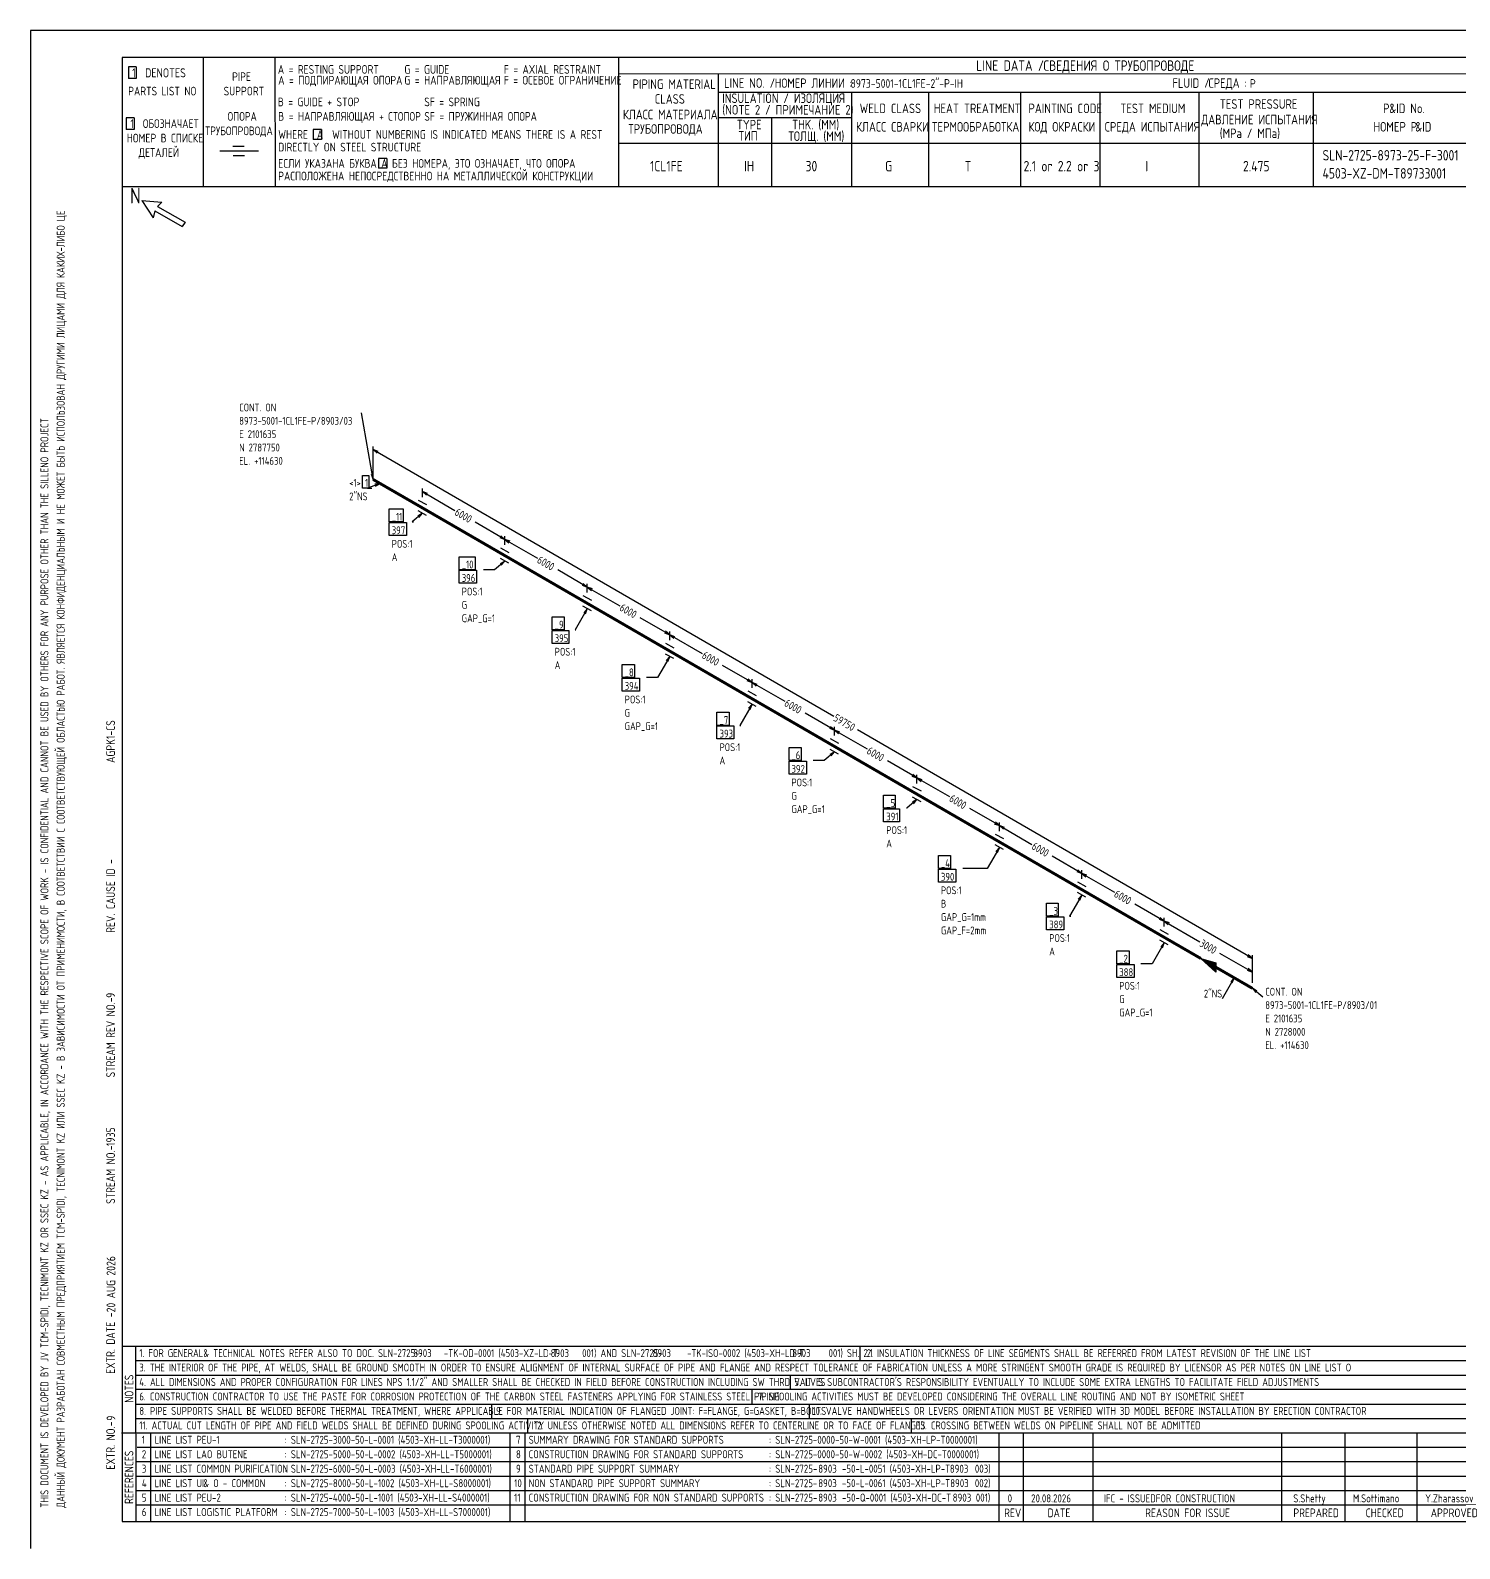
# Model space of a CAD drawing. Extents: x -1005 to 594, y -998 to 420.
# Drawn here: x 0 to 395.4, y 0 to 420 of the extents above; entities that cross this region are included whole.
import ezdxf

# ---------------------------------------------------------------- set-up
doc = ezdxf.new("R2010")
doc.units = 0
doc.styles.add('TTFN17', font='GOST type A')

msp = doc.modelspace()

# ---------------------------------------------------------------- linework, layer by layer
at = {"layer": 'GT_1', "flags": 128}
for points in [[(0, 420), (0, 0)], [(594, 420), (0, 420)], [(589.1, 412.5), (25.4, 412.5)], [(25.4, 412.5), (25.4, 7.5)], [(47.8, 412.5), (47.8, 376.7)], [(67.6, 412.5), (67.7, 376.7)], [(162.7, 412.5), (162.7, 376.7)], [(29.3, 409.9), (27.1, 409.9)], [(27.1, 409.9), (27.1, 406.7)], [(29.3, 409.9), (29.3, 406.7)], [(589.1, 408), (162.7, 407.9)], [(190.3, 407.8), (190.3, 376.7)], [(29.3, 406.7), (27.1, 406.7)], [(190.3, 402.9), (402.7, 402.9)], [(227.1, 402.9), (227.1, 376.7)], [(248.4, 402.9), (248.4, 376.8)], [(273.9, 402.9), (273.9, 376.7)], [(295.8, 402.9), (295.8, 376.7)], [(323.2, 402.9), (323.2, 376.7)], [(354.8, 402.9), (354.8, 376.8)], [(28.7, 395.8), (26.5, 395.8)], [(26.5, 395.8), (26.5, 392.6)], [(28.7, 395.8), (28.7, 392.6)], [(227.1, 395.8), (190.3, 395.8)], [(205, 395.8), (205, 376.7)], [(28.7, 392.6), (26.5, 392.6)], [(80.5, 392.6), (78.2, 392.6)], [(78.2, 392.6), (78.2, 389.8)], [(80.5, 392.6), (80.5, 389.8)], [(63.1, 386.6), (52.4, 386.6)], [(59.1, 387.9), (56, 387.9)], [(80.5, 389.8), (78.2, 389.8)], [(230.2, 388.7), (162.7, 388.7)], [(402.7, 388.7), (226.9, 388.7)], [(59.2, 385.3), (56.1, 385.3)], [(98.6, 384.6), (96.3, 384.6)], [(96.3, 384.6), (96.3, 381.9)], [(98.6, 384.6), (98.6, 381.9)], [(98.6, 381.9), (96.3, 381.9)], [(402.7, 376.7), (25.4, 376.7)], [(30.8, 372.9), (34, 368.1)], [(30.8, 372.9), (36.4, 372.5)], [(34.4, 370.1), (34, 368.1)], [(34.4, 370.1), (42, 365.7)], [(36.4, 372.5), (35.2, 371.3)], [(35.2, 371.3), (42.8, 366.9)], [(42.8, 366.9), (42, 365.7)], [(94.8, 295.775), (91.575, 314.225)], [(94.8, 297.275), (94.8, 304.925)], [(96.225, 303.5), (94.8, 304.025), (95.925, 303.05)], [(94.8, 304.025), (222.225, 230.3)], [(91.875, 296.9), (93.6, 296.9), (93.6, 293.375), (91.875, 293.375), (91.875, 296.9)], [(96.75, 294.65), (93.225, 293.375), (94.5, 293.375)], [(94.275, 297.2), (94.8, 295.775), (94.8, 297.275)], [(95.475, 293.9), (96.75, 294.65), (95.25, 294.425)], [(107.25, 290.075), (109.575, 288.8)], [(108.45, 290.9), (108.45, 293.3)], [(109.875, 291.875), (108.45, 292.4), (109.575, 291.425)], [(108.45, 292.4), (117.45, 287.225)], [(99.225, 287.6), (103.125, 287.6), (103.125, 284), (99.225, 284), (99.225, 287.6)], [(108.45, 286.4), (105.6, 284), (105.975, 284)], [(107.475, 285.275), (108.45, 286.4), (107.175, 285.65)], [(109.575, 285.8), (107.25, 287.075)], [(99.225, 283.85), (104.025, 283.85), (104.025, 280.25), (99.225, 280.25), (99.225, 283.85)], [(131.25, 279.2), (123.075, 283.925)], [(129.825, 279.725), (131.25, 279.2), (130.125, 280.175)], [(131.25, 277.7), (131.25, 280.1)], [(131.25, 277.7), (131.25, 280.1)], [(132.675, 278.675), (131.25, 279.2), (132.375, 278.225)], [(131.25, 279.2), (140.25, 274.025)], [(118.65, 274.4), (123, 274.4), (123, 270.8), (118.65, 270.8), (118.65, 274.4)], [(131.25, 273.2), (128.4, 270.8), (125.325, 270.8)], [(130.275, 272.075), (131.25, 273.2), (129.975, 272.45)], [(130.05, 276.875), (132.375, 275.6)], [(132.375, 272.6), (130.05, 273.875)], [(118.65, 270.65), (123.45, 270.65), (123.45, 267.05), (118.65, 267.05), (118.65, 270.65)], [(154.05, 266), (145.875, 270.725)], [(152.625, 266.525), (154.05, 266), (152.925, 266.975)], [(154.05, 264.5), (154.05, 266.9)], [(154.05, 264.5), (154.05, 266.9)], [(155.475, 265.475), (154.05, 266), (155.175, 265.025)], [(154.05, 266), (163.05, 260.825)], [(152.85, 263.675), (155.175, 262.4)], [(155.175, 259.4), (152.85, 260.675)], [(144.3, 257.75), (147.675, 257.75), (147.675, 254.15), (144.3, 254.15), (144.3, 257.75)], [(154.05, 260), (150.675, 254.15), (150.9, 254.15)], [(153.525, 258.575), (154.05, 260), (153.075, 258.875)], [(176.85, 252.8), (168.675, 257.525)], [(144.3, 254), (148.95, 254), (148.95, 250.4), (144.3, 250.4), (144.3, 254)], [(175.425, 253.325), (176.85, 252.8), (175.725, 253.775)], [(176.85, 251.3), (176.85, 253.7)], [(176.85, 251.3), (176.85, 253.7)], [(178.275, 252.275), (176.85, 252.8), (177.975, 251.825)], [(176.85, 252.8), (185.85, 247.625)], [(175.65, 250.475), (177.975, 249.2)], [(163.725, 244.55), (167.1, 244.55), (167.1, 240.95), (163.725, 240.95), (163.725, 244.55)], [(176.85, 246.8), (173.475, 240.95), (170.4, 240.95)], [(177.975, 246.2), (175.65, 247.475)], [(176.325, 245.375), (176.85, 246.8), (175.875, 245.675)], [(199.65, 239.6), (191.475, 244.325)], [(163.725, 240.8), (168.525, 240.8), (168.525, 237.2), (163.725, 237.2), (163.725, 240.8)], [(198.225, 240.125), (199.65, 239.6), (198.525, 240.575)], [(199.65, 238.1), (199.65, 240.5)], [(199.65, 238.1), (199.65, 240.5)], [(201.075, 239.075), (199.65, 239.6), (200.775, 238.625)], [(199.65, 239.6), (208.65, 234.425)], [(198.45, 237.275), (200.775, 236)], [(189.9, 231.35), (193.275, 231.35), (193.275, 227.75), (189.9, 227.75), (189.9, 231.35)], [(199.65, 233.6), (196.275, 227.75), (196.5, 227.75)], [(200.775, 233), (198.45, 234.275)], [(199.125, 232.175), (199.65, 233.6), (198.675, 232.475)], [(222.45, 226.4), (214.275, 231.125)], [(189.9, 227.6), (194.55, 227.6), (194.55, 224), (189.9, 224), (189.9, 227.6)], [(221.025, 226.925), (222.45, 226.4), (221.325, 227.375)], [(222.45, 224.9), (222.45, 227.3)], [(222.45, 224.9), (222.45, 227.3)], [(221.25, 224.075), (223.575, 222.8)], [(223.875, 225.875), (222.45, 226.4), (223.575, 225.425)], [(222.45, 226.4), (231.45, 221.225)], [(338.025, 163.25), (228.825, 226.475)], [(209.85, 221.6), (213.225, 221.6), (213.225, 218), (209.85, 218), (209.85, 221.6)], [(222.45, 220.4), (219.6, 218), (216.525, 218)], [(221.475, 219.275), (222.45, 220.4), (221.175, 219.65)], [(223.575, 219.8), (221.25, 221.075)], [(209.85, 217.85), (214.65, 217.85), (214.65, 214.25), (209.85, 214.25), (209.85, 217.85)], [(245.25, 213.2), (237.075, 217.925)], [(243.825, 213.725), (245.25, 213.2), (244.125, 214.175)], [(244.05, 210.875), (246.375, 209.6)], [(245.25, 211.7), (245.25, 214.1)], [(245.25, 211.7), (245.25, 214.1)], [(246.675, 212.675), (245.25, 213.2), (246.375, 212.225)], [(245.25, 213.2), (254.25, 208.025)], [(236.025, 208.4), (239.25, 208.4), (239.25, 204.8), (236.025, 204.8), (236.025, 208.4)], [(245.25, 207.2), (242.4, 204.8), (242.325, 204.8)], [(244.275, 206.075), (245.25, 207.2), (243.975, 206.45)], [(246.375, 206.6), (244.05, 207.875)], [(236.025, 204.65), (240.375, 204.65), (240.375, 201.05), (236.025, 201.05), (236.025, 204.65)], [(268.05, 200), (259.875, 204.725)], [(266.625, 200.525), (268.05, 200), (266.925, 200.975)], [(266.85, 197.675), (269.175, 196.4)], [(268.05, 198.5), (268.05, 200.9)], [(268.05, 198.5), (268.05, 200.9)], [(269.475, 199.475), (268.05, 200), (269.175, 199.025)], [(268.05, 200), (277.05, 194.825)], [(268.05, 194), (264.675, 188.15), (257.925, 188.15)], [(269.175, 193.4), (266.85, 194.675)], [(267.525, 192.575), (268.05, 194), (267.075, 192.875)], [(251.175, 191.75), (254.55, 191.75), (254.55, 188.15), (251.175, 188.15), (251.175, 191.75)], [(290.85, 186.8), (282.675, 191.525)], [(251.175, 188), (255.975, 188), (255.975, 184.4), (251.175, 184.4), (251.175, 188)], [(289.425, 187.325), (290.85, 186.8), (289.725, 187.775)], [(290.85, 185.3), (290.85, 187.7)], [(290.85, 185.3), (290.85, 187.7)], [(292.275, 186.275), (290.85, 186.8), (291.975, 185.825)], [(290.85, 186.8), (299.85, 181.625)], [(290.85, 180.8), (287.475, 174.95), (287.85, 174.95)], [(289.65, 184.475), (291.975, 183.2)], [(291.975, 180.2), (289.65, 181.475)], [(290.325, 179.375), (290.85, 180.8), (289.875, 179.675)], [(281.1, 178.55), (284.325, 178.55), (284.325, 174.95), (281.1, 174.95), (281.1, 178.55)], [(313.65, 173.6), (305.475, 178.325)], [(281.1, 174.8), (285.9, 174.8), (285.9, 171.2), (281.1, 171.2), (281.1, 174.8)], [(312.225, 174.125), (313.65, 173.6), (312.525, 174.575)], [(313.65, 172.1), (313.65, 174.5)], [(313.65, 172.1), (313.65, 174.5)], [(315.075, 173.075), (313.65, 173.6), (314.775, 172.625)], [(313.65, 173.6), (323.475, 167.9)], [(312.45, 171.275), (314.775, 170)], [(314.775, 167), (312.45, 168.275)], [(300.525, 165.35), (303.9, 165.35), (303.9, 161.75), (300.525, 161.75), (300.525, 165.35)], [(313.65, 167.6), (310.275, 161.75), (307.2, 161.75)], [(313.125, 166.175), (313.65, 167.6), (312.675, 166.475)], [(338.025, 159.5), (329.025, 164.675)], [(336.6, 163.775), (338.025, 163.25), (336.9, 164.225)], [(338.025, 156.5), (338.025, 164.15)], [(300.525, 161.6), (305.325, 161.6), (305.325, 158), (300.525, 158), (300.525, 161.6)], [(327.9, 160.85), (327.9, 159.5), (323.775, 163.25), (327.9, 162.05), (327.9, 159.65), (324.15, 163.025), (327.9, 161.975), (327.9, 159.875), (324.6, 162.8), (327.9, 161.75), (327.9, 160.025), (324.975, 162.5), (327.9, 161.6), (327.9, 160.175), (325.35, 162.35), (327.9, 161.45), (327.9, 160.325), (325.8, 162.05), (327.9, 161.3), (327.9, 160.55), (326.1, 161.9), (327.9, 161.075), (327.9, 160.7), (326.55, 161.6), (327.9, 160.925), (327.9, 160.85), (323.775, 163.25)], [(336.6, 160.025), (338.025, 159.5), (336.9, 160.475)], [(338.025, 156.5), (338.025, 160.4)], [(333, 157.925), (329.625, 152.075)], [(332.475, 156.5), (333, 157.925), (332.025, 156.8)], [(339.3, 154.25), (338.025, 155), (339, 153.875)], [(338.025, 155), (340.875, 152.6)], [(25.3, 56), (402.7, 56)], [(29.1, 56), (29.2, 7.5)], [(229.4, 56), (229.4, 52)], [(29.1, 52), (402.7, 52)], [(29.1, 48), (402.7, 48)], [(210.2, 48), (210.2, 44)], [(402.7, 44), (29.1, 44)], [(199.6, 44), (199.6, 40)], [(29.2, 40), (402.7, 40)], [(127.6, 40), (127.6, 36)], [(215.4, 40), (215.4, 36)], [(29.1, 36), (402.7, 36)], [(137.5, 36), (137.5, 32)], [(243.6, 36), (243.6, 32)], [(25.2, 32), (402.7, 32)], [(33.2, 32), (33.2, 7.6)], [(132.6, 32), (132.6, 7.6)], [(136.8, 32), (136.8, 7.6)], [(267.9, 32), (267.9, 7.5)], [(274.6, 32), (274.6, 7.5)], [(293.9, 32), (293.9, 7.5)], [(346.1, 32), (346.1, 7.5)], [(363.6, 32), (363.6, 7.5)], [(383.5, 32), (383.5, 7.5)], [(402.7, 28), (29.5, 28)], [(402.7, 24), (29.1, 24)], [(402.7, 20), (29.1, 20)], [(402.7, 16), (29.1, 16)], [(402.7, 12), (29.2, 12)], [(25.4, 7.5), (589.1, 7.5)], [(0, 0), (0, 0)]]:
    msp.add_lwpolyline(points, dxfattribs=at)
at = {"layer": 'GT_1', "const_width": 0.8, "flags": 128}
for points in [[(108.45, 287.9), (94.8, 295.775)], [(131.25, 274.7), (108.45, 287.9)], [(154.05, 261.5), (131.25, 274.7)], [(176.85, 248.3), (154.05, 261.5)], [(199.65, 235.1), (176.85, 248.3)], [(222.45, 221.9), (199.65, 235.1)], [(245.25, 208.7), (222.45, 221.9)], [(268.05, 195.5), (245.25, 208.7)], [(290.85, 182.3), (268.05, 195.5)], [(313.65, 169.1), (290.85, 182.3)], [(323.775, 163.25), (313.65, 169.1)], [(338.025, 155), (327.9, 160.85)]]:
    msp.add_lwpolyline(points, dxfattribs=at)

# ---------------------------------------------------------------- texts
at = {"layer": 'GT_1', "style": 'TTFN17'}
for s, height, p in [('LINE DATA /', 2.8875, (261.633, 408.8)), ('СВЕДЕНИЯ О ТРУБОПРОВОДЕ', 2.8875, (280.233, 408.8)), (' 1  DENOTES', 2.5025, (26.875, 407)), (' PIPE', 2.4062, (54.561, 406)), ('A = RESTING SUPPORT', 2.40625, (68.461, 408)), ('A = ПОДПИРАЮЩАЯ ОПОРА', 2.40625, (68.561, 405)), ('G = GUIDE', 2.4062, (103.461, 408)), ('G = НАПРАВЛЯЮЩАЯ', 2.40625, (103.461, 405)), ('F = AXIAL RESTRAINT', 2.40625, (130.961, 408)), ('F = ОСЕВОЕ ОГРАНИЧЕНИЕ', 2.40625, (130.961, 405)), ('PARTS LIST NO', 2.40625, (27.061, 402)), ('SUPPORT', 2.4062, (53.461, 402)), ('PIPING MATERIAL', 2.64687, (166.597, 403.8)), ('LINE NO. /', 2.6469, (191.897, 404.1)), ('НОМЕР ЛИНИИ :', 2.59875, (205.89, 404.1)), ('8973-5001-1CL1FE-2"-P-IH', 2.40625, (226.861, 404.1)), ('FLUID /', 2.6469, (315.897, 404.1)), ('СРЕДА :', 2.6469, (325.897, 404.1)), ('P', 2.406, (337.361, 404.1)), ('B = GUIDE + STOP', 2.40625, (68.461, 399)), ('SF = SPRING', 2.40625, (108.961, 399)), ('CLASS', 2.6469, (172.697, 399.7)), ('(NOTE 2 / ПРИМЕЧАНИЕ 2)', 2.64687, (191.397, 396.7)), ('INSULATION / ИЗОЛЯЦИЯ', 2.64687, (191.397, 399.9)), ('WELD CLASS', 2.6469, (229.397, 397.1)), ('HEAT TREATMENT', 2.64687, (249.897, 397.1)), ('PAINTING CODE', 2.64687, (276.097, 397.1)), ('TEST MEDIUM', 2.64687, (301.497, 397.1)), ('TEST PRESSURE', 2.64687, (328.997, 398.3)), ('P', 2.647, (374.197, 397.1)), ('&ID No.', 2.6469, (375.908, 397.1)), (' 1  ОБОЗНАЧАЕТ', 2.40625, (26.461, 393)), ('ОПОРА', 2.4062, (54.561, 395)), ('B = НАПРАВЛЯЮЩАЯ + СТОПОР', 2.40625, (68.561, 395)), ('SF = ПРУЖИННАЯ ОПОРА', 2.40625, (108.961, 395)), ('КЛАСС МАТЕРИАЛА', 2.64687, (163.897, 395.4)), ('TYPE', 2.6469, (195.397, 392.6)), ('THK. (MM)', 2.6469, (210.697, 392.6)), ('ДАВЛЕНИЕ ИСПЫТАНИЯ', 2.64687, (323.897, 394)), ('НОМЕР В СПИСКЕ', 2.40625, (26.661, 389)), ('ТРУБОПРОВОДА', 2.40625, (48.361, 391)), ('WHERE  A  WITHOUT NUMBERING IS INDICATED MEANS THERE IS A REST', 2.40625, (68.561, 390)), ('ТРУБОПРОВОДА', 2.64687, (165.397, 391.4)), ('ТИП', 2.6469, (195.897, 389.5)), ('ТОЛЩ. (ММ)', 2.6469, (209.697, 389.4)), ('КЛАСС СВАРКИ', 2.64687, (228.397, 392)), ('ТЕРМООБРАБОТКА', 2.64687, (249.397, 392)), ('КОД ОКРАСКИ', 2.64687, (276.097, 392)), ('СРЕДА ИСПЫТАНИЯ', 2.64687, (297.197, 392)), ('(MPa / МПа)', 2.64687, (328.997, 390.2)), ('НОМЕР P', 2.6469, (371.497, 392)), ('&ID', 2.6469, (383.097, 392)), ('ДЕТАЛЕЙ', 2.4062, (29.961, 385)), ('DIRECTLY ON STEEL STRUCTURE', 2.40625, (68.561, 386.5)), ('SLN-2725-8973-25-F-3001', 2.8875, (357.433, 384)), ('ЕСЛИ УКАЗАНА БУКВА A БЕЗ НОМЕРА, ЭТО ОЗНАЧАЕТ, ЧТО ОПОРА', 2.40625, (68.561, 382)), ('1CL1FE', 2.8875, (171.433, 381)), ('IH', 2.8875, (197.433, 381)), ('30', 2.8875, (214.433, 381)), ('G', 2.888, (236.433, 381)), ('T', 2.888, (258.433, 381)), ('2.1 or 2.2 or 3', 2.8875, (274.733, 381)), ('I', 2.888, (308.433, 381)), ('2.475', 2.8875, (335.433, 381)), ('РАСПОЛОЖЕНА НЕПОСРЕДСТВЕННО НА МЕТАЛЛИЧЕСКОЙ КОНСТРУКЦИИ', 2.40625, (68.561, 378.5)), ('4503-XZ-DM-T89733001', 2.8875, (357.433, 379)), ('N', 4.331, (27.55, 372.1)), ('CONT. ON', 2.1656, (57.758, 314.6)), ('8973-5001-1CL1FE-P/8903/03', 2.16562, (57.758, 310.903)), ('E 2101635', 2.1656, (57.758, 307.205)), ('N 2787750', 2.1656, (57.758, 303.508)), ('EL. +114630', 2.16562, (57.758, 299.81)), ('<1>', 2.1656, (88.197, 293.75)), ('1', 2.166, (92.555, 293.75)), ('2"NS', 2.1656, (88.197, 290)), ('_11', 2.1656, (99.958, 284.375)), ('397', 2.1656, (99.958, 280.625)), ('POS:1', 2.1656, (99.958, 276.875)), ('A', 2.166, (99.958, 273.178)), ('_10', 2.1656, (119.325, 271.175)), ('396', 2.1656, (119.325, 267.425)), ('POS:1', 2.1656, (119.325, 263.675)), ('G', 2.166, (119.325, 259.978)), ('GAP_G=1', 2.1656, (119.325, 256.28)), ('_9', 2.1656, (145.033, 254.525)), ('395', 2.1656, (145.033, 250.775)), ('POS:1', 2.1656, (145.033, 247.025)), ('A', 2.166, (145.033, 243.328)), ('_8', 2.1656, (164.4, 241.325)), ('394', 2.1656, (164.4, 237.575)), ('POS:1', 2.1656, (164.4, 233.825)), ('G', 2.166, (164.4, 230.128)), ('GAP_G=1', 2.1656, (164.4, 226.43)), ('_7', 2.1656, (190.633, 228.125)), ('393', 2.1656, (190.633, 224.375)), ('POS:1', 2.1656, (190.633, 220.625)), ('A', 2.166, (190.633, 216.928)), ('_6', 2.1656, (210.525, 218.375)), ('392', 2.1656, (210.525, 214.625)), ('POS:1', 2.1656, (210.525, 210.875)), ('G', 2.166, (210.525, 207.178)), ('_5', 2.1656, (236.758, 205.175)), ('GAP_G=1', 2.1656, (210.525, 203.48)), ('391', 2.1656, (236.758, 201.425)), ('POS:1', 2.1656, (236.758, 197.675)), ('A', 2.166, (236.758, 193.978)), ('_4', 2.1656, (251.866, 188.525)), ('390', 2.1656, (251.866, 184.775)), ('POS:1', 2.1656, (251.866, 181.025)), ('B', 2.166, (251.866, 177.328)), ('_3', 2.1656, (281.833, 175.325)), ('GAP_G=1mm', 2.1656, (251.866, 173.63)), ('389', 2.1656, (281.833, 171.575)), ('GAP_F=2mm', 2.1656, (251.866, 169.933)), ('POS:1', 2.1656, (281.833, 167.825)), ('A', 2.166, (281.833, 164.128)), ('_2', 2.1656, (301.2, 162.125)), ('388', 2.1656, (301.2, 158.375)), ('POS:1', 2.1656, (301.2, 154.625)), ('G', 2.166, (301.2, 150.928)), ('2"NS', 2.1656, (324.597, 152.45)), ('CONT. ON', 2.1656, (341.575, 152.975)), ('8973-5001-1CL1FE-P/8903/01', 2.16562, (341.575, 149.278)), ('GAP_G=1', 2.1656, (301.2, 147.23)), ('E 2101635', 2.1656, (341.575, 145.58)), ('N 2728000', 2.1656, (341.575, 141.883)), ('EL. +114630', 2.16562, (341.575, 138.185)), ('1. FOR GENERAL', 2.18487, (30.128, 53)), ('& TECHNICAL NOTES REFER ALSO TO DOC. SLN-2725-      -TK-OD-0001 (4503-XZ-LD-T      001) AND SLN-2725-      -TK-ISO-0002 (4503-XH-LD-T      001) SH. 2.1', 2.18487, (47.868, 53)), ('8903', 2.1849, (105.928, 53)), ('8903', 2.1849, (143.928, 53)), ('8903', 2.1849, (172.128, 53)), ('8903', 2.1849, (210.728, 53)), ('2. INSULATION THICKNESS OF LINE SEGMENTS SHALL BE REFERRED FROM LATEST REVISION OF THE LINE LIST', 2.18487, (231.328, 53)), ('3. THE INTERIOR OF THE PIPE, AT WELDS, SHALL BE GROUND SMOOTH IN ORDER TO ENSURE ALIGNMENT OF INTERNAL SURFACE OF PIPE AND FLANGE AND RESPECT TOLERANCE OF FABRICATION UNLESS A MORE STRINGENT SMOOTH GRADE IS REQUIRED BY LICENSOR AS PER NOTES ON LINE LIST O', 2.18487, (30.128, 49)), ('4. ALL DIMENSIONS AND PROPER CONFIGURATION FOR LINES NPS 1.1/2" AND SMALLER SHALL BE CHECKED IN FIELD BEFORE CONSTRUCTION INCLUDING SW THRD VALVES', 2.18487, (30.128, 45)), ("5. IT IS SUBCONTRACTOR'S RESPONSIBILITY EVENTUALLY TO INCLUDE SOME EXTRA LENGTHS TO FACILITATE FIELD ADJUSTMENTS", 2.18487, (211.328, 45)), ('6. CONSTRUCTION CONTRACTOR TO USE THE PASTE FOR CORROSION PROTECTION OF THE CARBON STEEL FASTENERS APPLYING FOR STAINLESS STEEL PIPING', 2.18487, (30.128, 41)), ('7. SPOOLING ACTIVITIES MUST BE DEVELOPED CONSIDERING THE OVERALL LINE ROUTING AND NOT BY ISOMETRIC SHEET', 2.18487, (201.328, 41)), ('8. PIPE SUPPORTS SHALL BE WELDED BEFORE THERMAL TREATMENT, WHERE APPLICABLE', 2.18487, (30.128, 37)), ('9. FOR MATERIAL INDICATION OF FLANGED JOINT: F=FLANGE, G=GASKET, B=BOLTS', 2.18487, (128.828, 37)), ('10. VALVE HANDWHEELS OR LEVERS ORIENTATION MUST BE VERIFIED WITH 3D MODEL BEFORE INSTALLATION BY ERECTION CONTRACTOR', 2.18487, (216.328, 37)), ('11. ACTUAL CUT LENGTH OF PIPE AND FIELD WELDS SHALL BE DEFINED DURING SPOOLING ACTIVITY', 2.18487, (30.128, 33)), ('12. UNLESS OTHERWISE NOTED ALL DIMENSIONS REFER TO CENTERLINE OR TO FACE OF FLANGES', 2.18487, (139.328, 33)), ('13. CROSSING BETWEEN WELDS ON PIPELINE SHALL NOT BE ADMITTED', 2.18487, (245.328, 33)), ('1', 2.214, (30.832, 29)), ('LINE LIST PEU-1', 2.21375, (34.332, 29)), (': SLN-2725-3000-50-L-0001 (4503-XH-LL-T3000001)', 2.21375, (70.332, 29)), ('7', 2.214, (134.332, 29)), ('SUMMARY DRAWING FOR STANDARD SUPPORTS', 2.21375, (137.832, 29)), (': SLN-2725-0000-50-W-0001 (4503-XH-LP-T0000001)', 2.21375, (204.332, 29)), ('2', 2.214, (30.832, 25)), ('LINE LIST LAO BUTENE', 2.21375, (34.332, 25)), (': SLN-2725-5000-50-L-0002 (4503-XH-LL-T5000001)', 2.21375, (70.332, 25)), ('8', 2.214, (134.332, 25)), ('CONSTRUCTION DRAWING FOR STANDARD SUPPORTS', 2.21375, (137.832, 25)), (': SLN-2725-0000-50-W-0002 (4503-XH-DC-T0000001)', 2.21375, (204.332, 25)), ('3', 2.214, (30.832, 21)), ('LINE LIST COMMON PURIFICATION', 2.21375, (34.332, 21)), (': SLN-2725-6000-50-L-0003 (4503-XH-LL-T6000001)', 2.21375, (70.332, 21)), ('9', 2.214, (134.332, 21)), ('STANDARD PIPE SUPPORT SUMMARY', 2.21375, (137.832, 21)), (': SLN-2725-      -50-L-0051 (4503-XH-LP-T      003)', 2.21375, (204.332, 21)), ('8903', 2.2138, (217.932, 21)), ('8903', 2.2138, (254.332, 21)), ('4', 2.214, (30.832, 17)), ('LINE LIST UI', 2.21375, (34.332, 17)), ('& O - COMMON', 2.21375, (47.849, 17)), (': SLN-2725-8000-50-L-1002 (4503-XH-LL-S8000001)', 2.21375, (70.332, 17)), ('10', 2.2138, (133.832, 17)), ('NON STANDARD PIPE SUPPORT SUMMARY', 2.21375, (137.832, 17)), (': SLN-2725-      -50-L-0061 (4503-XH-LP-T      002)', 2.21375, (204.332, 17)), ('8903', 2.2138, (217.932, 17)), ('8903', 2.2138, (254.432, 17)), ('5', 2.214, (30.832, 13)), ('LINE LIST PEU-2', 2.21375, (34.332, 13)), (': SLN-2725-4000-50-L-1001 (4503-XH-LL-S4000001)', 2.21375, (70.332, 13)), ('11', 2.2138, (133.832, 13)), ('CONSTRUCTION DRAWING FOR NON STANDARD SUPPORTS', 2.21375, (137.832, 13)), (': SLN-2725-      -50-Q-0001 (4503-XH-DC-T      001)', 2.21375, (204.332, 13)), ('8903', 2.2138, (217.932, 13)), ('8903', 2.2138, (255.132, 13)), ('0', 2.214, (270.332, 12.8)), ('20.08.2026', 2.2138, (276.832, 12.8)), ('IFC - ISSUEDFOR CONSTRUCTION', 2.21375, (296.932, 12.8)), ('S.Shetty', 2.2138, (349.332, 12.8)), ('M.Sottimano', 2.21375, (365.832, 12.8)), ('Y.Zharassov', 2.21375, (385.832, 12.8)), ('6', 2.214, (30.832, 9)), ('LINE LIST LOGISTIC PLATFORM', 2.21375, (34.332, 9)), (': SLN-2725-7000-50-L-1003 (4503-XH-LL-S7000001)', 2.21375, (70.332, 9)), ('REV', 2.4062, (269.361, 8.7)), ('DATE', 2.4062, (281.361, 8.7)), ('REASON FOR ISSUE', 2.40625, (308.361, 8.7)), ('PREPARED', 2.4062, (349.361, 8.7)), ('CHECKED', 2.4062, (369.361, 8.7)), ('APPROVED', 2.4062, (387.361, 8.7))]:
    msp.add_text(s, height=height, dxfattribs=at).set_placement(p)
for s, height, rotation, p in [('ДАННЫЙ ДОКУМЕНТ РАЗРАБОТАН СОВМЕСТНЫМ ПРЕДПРИЯТИЕМ TCM-SPIDI, TECNIMONT KZ ИЛИ SSEC KZ - В ЗАВИСИМОСТИ ОТ ПРИМЕНИМОСТИ, В СООТВЕТСТВИИ С СООТВЕТСТВУЮЩЕЙ ОБЛАСТЬЮ РАБОТ. ЯВЛЯЕТСЯ КОНФИДЕНЦИАЛЬНЫМ И НЕ МОЖЕТ БЫТЬ ИСПОЛЬЗОВАН ДРУГИМИ ЛИЦАМИ ДЛЯ КАКИХ-ЛИБО ЦЕ', 2.21375, 90, (9.5, 11.332)), ('THIS DOCUMENT IS DEVELOPED BY JV TCM-SPIDI, TECNIMONT KZ OR SSEC KZ - AS APPLICABLE, IN ACCORDANCE WITH THE RESPECTIVE SCOPE OF WORK - IS CONFIDENTIAL AND CANNOT BE USED BY OTHERS FOR ANY PURPOSE OTHER THAN THE SILLENO PROJECT', 2.21375, 90, (5, 11.332)), ('6000', 2.1656, -30, (117.144, 286.063)), ('6000', 2.1656, -30, (139.944, 272.863)), ('6000', 2.1656, -30, (162.744, 259.663)), ('6000', 2.1656, -30, (185.544, 246.463)), ('6000', 2.1656, -30, (208.344, 233.263)), ('AGPK1-CS', 2.4062, 90, (23.4, 217.361)), ('59750', 2.1656, -30, (221.926, 229.155)), ('6000', 2.1656, -30, (231.144, 220.063)), ('6000', 2.1656, -30, (253.944, 206.863)), ('6000', 2.1656, -30, (276.744, 193.663)), ('REV. CAUSE ID -', 2.40625, 90, (23.4, 170.361)), ('6000', 2.1656, -30, (299.544, 180.463)), ('3000', 2.1656, -30, (323.198, 166.775)), ('STREAM REV NO.-', 2.40625, 90, (23.4, 130.361)), ('9', 2.406, 90, (23.4, 152.361)), ('1935', 2.4062, 90, (23.4, 111.361)), ('STREAM NO.-', 2.40625, 90, (23.4, 95.361)), ('20 AUG 2026', 2.40625, 90, (23.5, 65.361)), ('EXTR. DATE -', 2.40625, 90, (23.4, 48.361)), ('NOTES', 2.4062, 90, (28.5, 40.361)), ('EXTR. NO.-', 2.4062, 90, (23.4, 21.861)), ('9', 2.406, 90, (23.5, 35.361)), ('REFERENCES', 2.4062, 90, (28.5, 12.361))]:
    msp.add_text(s, height=height, rotation=rotation, dxfattribs=at).set_placement(p)

doc.saveas('drawing.dxf')
